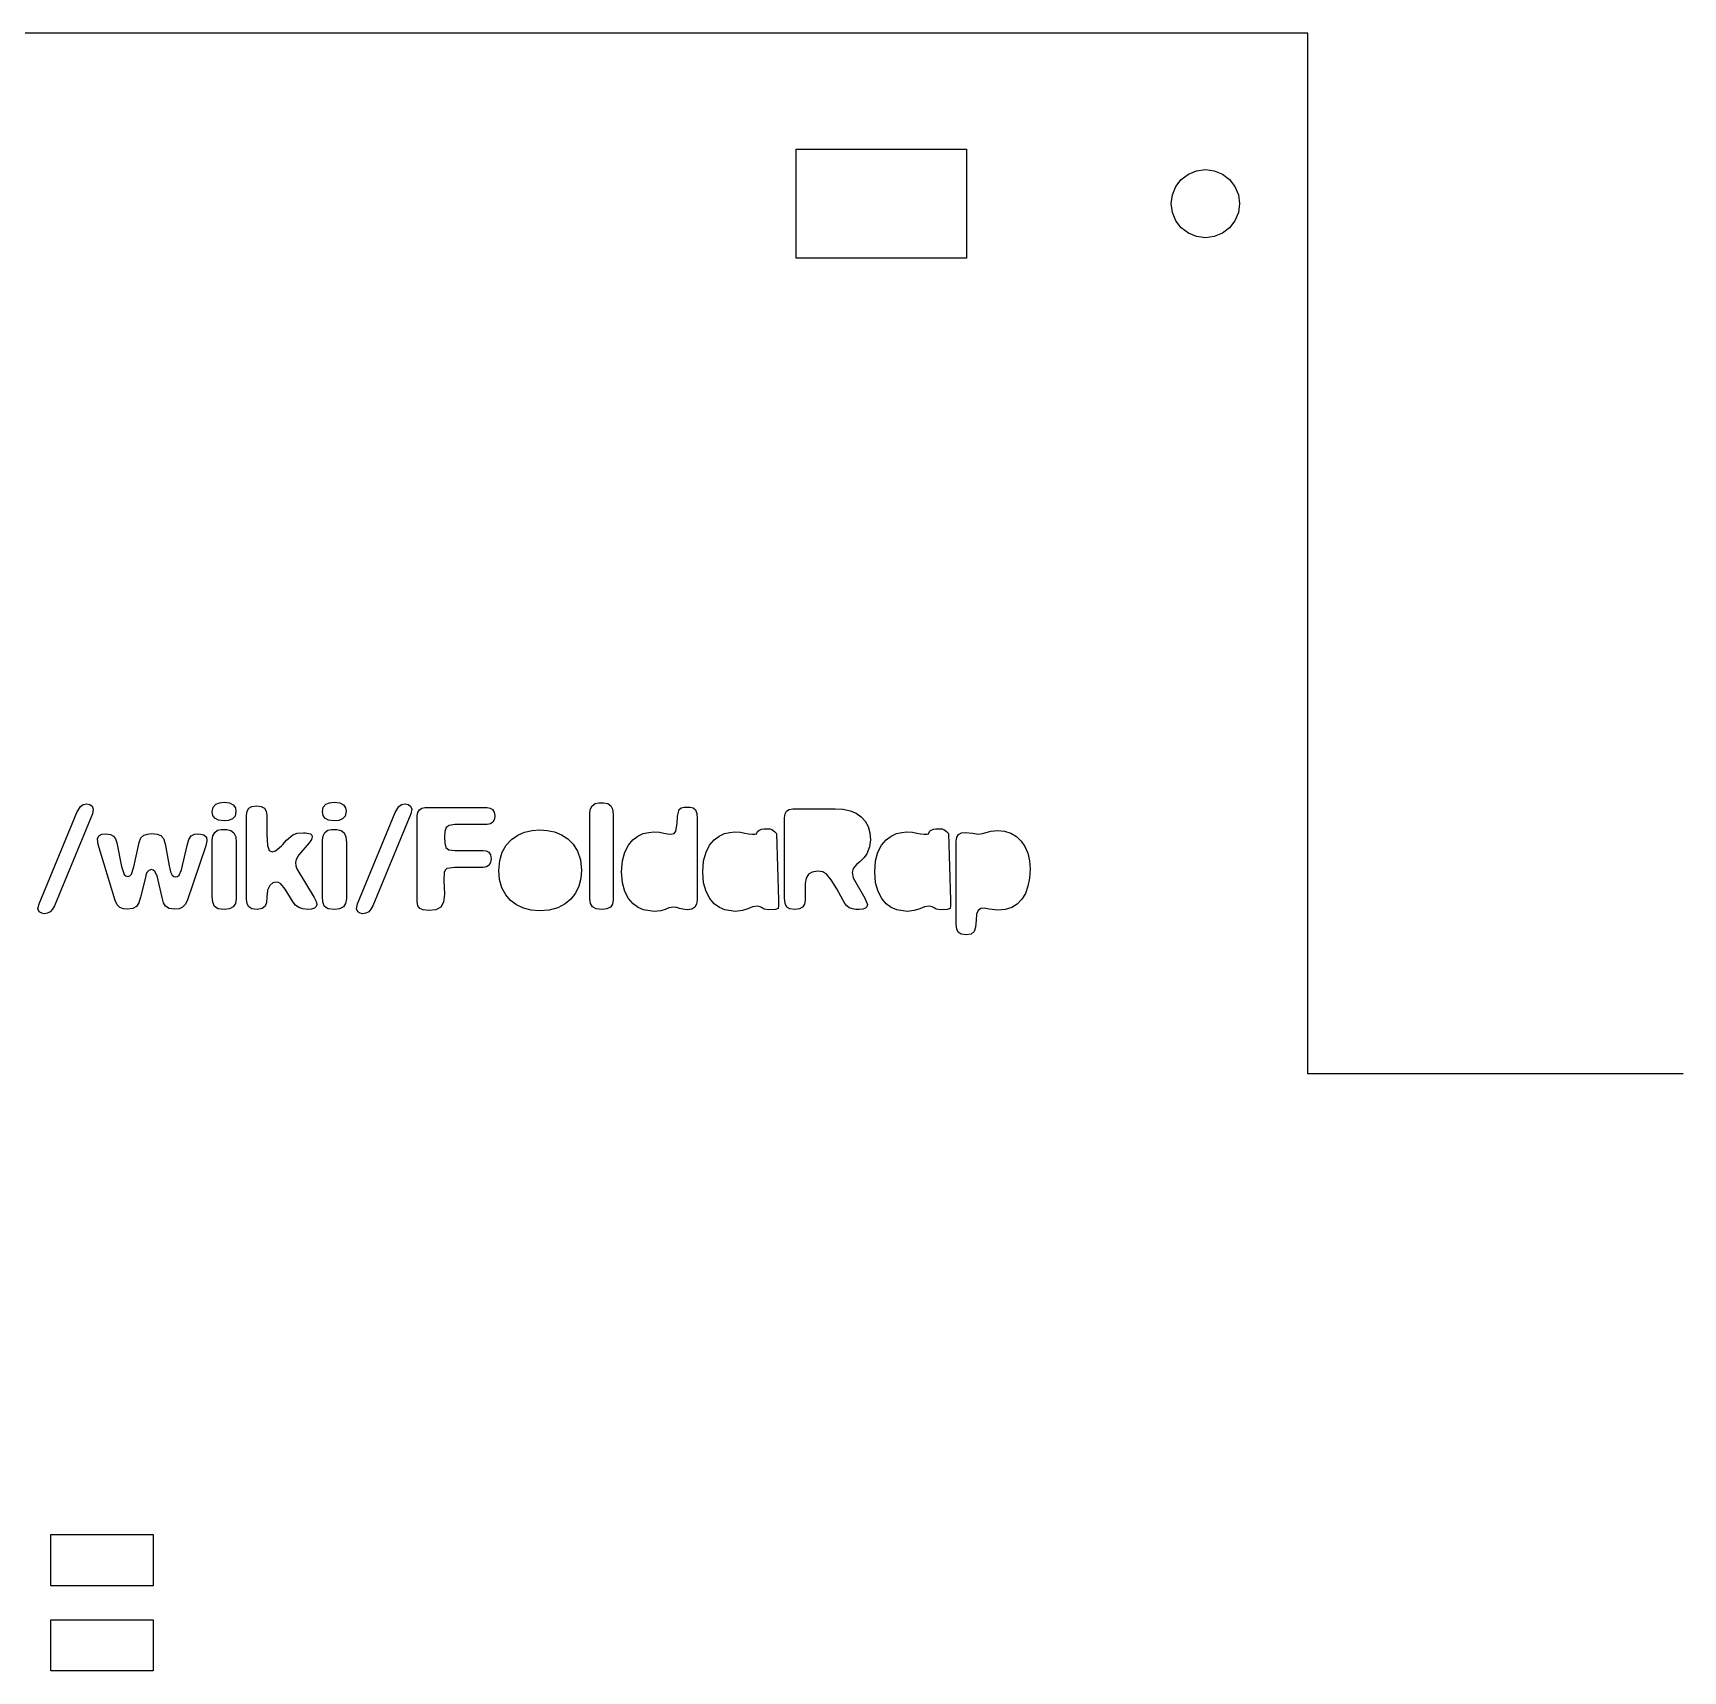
# Model space of a CAD drawing. Header units: metres. Extents: x 641 to 1235, y -1361 to -1021.
# Drawn here: x 742.1 to 838.9, y -1117 to -1021 of the extents above; entities that cross this region are included whole.
import ezdxf

# ---------------------------------------------------------------- set-up
doc = ezdxf.new("R2010")
doc.units = ezdxf.units.M

msp = doc.modelspace()

# ---------------------------------------------------------------- linework, layer by layer
at = {"layer": 'GROUP0'}
for p, q in [((816.859, -1021.04, 0), (662.859, -1021.04, 0)), ((816.859, -1082.04, 0), (816.859, -1021.04, 0)), ((786.859, -1027.84, 0), (796.859, -1027.84, 0)), ((786.859, -1034.24, 0), (786.859, -1027.84, 0)), ((796.859, -1027.84, 0), (796.859, -1034.24, 0)), ((809.859, -1029.308, 0), (810.341, -1029.108, 0)), ((810.341, -1029.108, 0), (810.859, -1029.04, 0)), ((810.859, -1029.04, 0), (811.376, -1029.108, 0)), ((811.376, -1029.108, 0), (811.859, -1029.308, 0)), ((808.927, -1030.522, 0), (809.127, -1030.04, 0)), ((809.127, -1030.04, 0), (809.444, -1029.626, 0)), ((809.444, -1029.626, 0), (809.859, -1029.308, 0)), ((811.859, -1029.308, 0), (812.273, -1029.626, 0)), ((812.273, -1029.626, 0), (812.591, -1030.04, 0)), ((812.591, -1030.04, 0), (812.79, -1030.522, 0)), ((808.859, -1031.04, 0), (808.927, -1030.522, 0)), ((808.927, -1031.557, 0), (808.859, -1031.04, 0)), ((812.79, -1030.522, 0), (812.859, -1031.04, 0)), ((812.859, -1031.04, 0), (812.79, -1031.557, 0)), ((809.127, -1032.04, 0), (808.927, -1031.557, 0)), ((809.444, -1032.454, 0), (809.127, -1032.04, 0)), ((812.591, -1032.04, 0), (812.273, -1032.454, 0)), ((812.79, -1031.557, 0), (812.591, -1032.04, 0)), ((809.859, -1032.772, 0), (809.444, -1032.454, 0)), ((810.341, -1032.972, 0), (809.859, -1032.772, 0)), ((810.859, -1033.04, 0), (810.341, -1032.972, 0)), ((811.376, -1032.972, 0), (810.859, -1033.04, 0)), ((811.859, -1032.772, 0), (811.376, -1032.972, 0)), ((812.273, -1032.454, 0), (811.859, -1032.772, 0)), ((796.859, -1034.24, 0), (786.859, -1034.24, 0)), ((838.859, -1082.04, 0), (816.859, -1082.04, 0)), ((743.167, -1112.04, 0), (743.167, -1109.04, 0)), ((743.167, -1109.04, 0), (749.167, -1109.04, 0)), ((749.167, -1109.04, 0), (749.167, -1112.04, 0)), ((749.167, -1112.04, 0), (743.167, -1112.04, 0)), ((743.167, -1114.04, 0), (749.167, -1114.04, 0)), ((743.167, -1117.04, 0), (743.167, -1114.04, 0)), ((749.167, -1114.04, 0), (749.167, -1117.04, 0)), ((749.167, -1117.04, 0), (743.167, -1117.04, 0))]:
    msp.add_line(p, q, dxfattribs=at)
at = {"layer": 'GROUP2'}
for p, q in [((742.48, -1072.076, 0), (744.697, -1066.728, 0)), ((745.611, -1066.798, 0), (743.377, -1072.199, 0)), ((744.697, -1066.728, 0), (744.908, -1066.371, 0)), ((744.908, -1066.371, 0), (745.066, -1066.256, 0)), ((745.066, -1066.256, 0), (745.277, -1066.217, 0)), ((745.277, -1066.217, 0), (745.449, -1066.248, 0)), ((745.449, -1066.248, 0), (745.589, -1066.349, 0)), ((745.589, -1066.349, 0), (745.66, -1066.53, 0)), ((745.66, -1066.53, 0), (745.611, -1066.798, 0)), ((752.637, -1066.686, 0), (752.687, -1066.412, 0)), ((752.674, -1066.895, 0), (752.637, -1066.686, 0)), ((752.786, -1067.064, 0), (752.674, -1066.895, 0)), ((752.687, -1066.412, 0), (752.839, -1066.242, 0)), ((752.839, -1066.242, 0), (753.061, -1066.153, 0)), ((753.061, -1066.153, 0), (753.323, -1066.123, 0)), ((753.323, -1066.123, 0), (753.653, -1066.16, 0)), ((753.653, -1066.16, 0), (753.868, -1066.272, 0)), ((753.975, -1066.93, 0), (753.82, -1067.099, 0)), ((753.868, -1066.272, 0), (753.987, -1066.442, 0)), ((754.026, -1066.651, 0), (753.975, -1066.93, 0)), ((753.987, -1066.442, 0), (754.026, -1066.651, 0)), ((754.642, -1066.893, 0), (754.675, -1066.647, 0)), ((754.642, -1071.803, 0), (754.642, -1066.893, 0)), ((754.675, -1066.647, 0), (754.774, -1066.471, 0)), ((754.774, -1066.471, 0), (754.956, -1066.366, 0)), ((754.956, -1066.366, 0), (755.24, -1066.33, 0)), ((755.24, -1066.33, 0), (755.502, -1066.366, 0)), ((755.502, -1066.366, 0), (755.689, -1066.471, 0)), ((755.689, -1066.471, 0), (755.801, -1066.647, 0)), ((755.801, -1066.647, 0), (755.838, -1066.893, 0)), ((755.838, -1066.893, 0), (755.843, -1068.019, 0)), ((759.092, -1066.686, 0), (759.142, -1066.412, 0)), ((759.129, -1066.895, 0), (759.092, -1066.686, 0)), ((759.241, -1067.064, 0), (759.129, -1066.895, 0)), ((759.142, -1066.412, 0), (759.294, -1066.242, 0)), ((759.294, -1066.242, 0), (759.516, -1066.153, 0)), ((759.516, -1066.153, 0), (759.778, -1066.123, 0)), ((759.778, -1066.123, 0), (760.108, -1066.16, 0)), ((760.108, -1066.16, 0), (760.323, -1066.272, 0)), ((760.43, -1066.93, 0), (760.275, -1067.099, 0)), ((760.323, -1066.272, 0), (760.442, -1066.442, 0)), ((760.482, -1066.651, 0), (760.43, -1066.93, 0)), ((760.442, -1066.442, 0), (760.482, -1066.651, 0)), ((761.15, -1072.076, 0), (763.367, -1066.728, 0)), ((764.281, -1066.798, 0), (762.047, -1072.199, 0)), ((763.367, -1066.728, 0), (763.578, -1066.371, 0)), ((763.578, -1066.371, 0), (763.736, -1066.256, 0)), ((763.736, -1066.256, 0), (763.947, -1066.217, 0)), ((763.947, -1066.217, 0), (764.119, -1066.248, 0)), ((764.119, -1066.248, 0), (764.259, -1066.349, 0)), ((764.259, -1066.349, 0), (764.33, -1066.53, 0)), ((764.33, -1066.53, 0), (764.281, -1066.798, 0)), ((764.649, -1066.907, 0), (764.681, -1066.732, 0)), ((764.649, -1071.935, 0), (764.649, -1066.907, 0)), ((764.681, -1066.732, 0), (764.776, -1066.577, 0)), ((764.776, -1066.577, 0), (764.918, -1066.468, 0)), ((764.918, -1066.468, 0), (765.089, -1066.432, 0)), ((765.089, -1066.432, 0), (768.748, -1066.432, 0)), ((768.748, -1066.432, 0), (768.92, -1066.462, 0)), ((768.92, -1066.462, 0), (769.069, -1066.551, 0)), ((769.069, -1066.551, 0), (769.171, -1066.699, 0)), ((769.171, -1066.699, 0), (769.205, -1066.906, 0)), ((769.205, -1066.906, 0), (769.177, -1067.12, 0)), ((774.765, -1066.729, 0), (774.802, -1066.51, 0)), ((774.765, -1071.76, 0), (774.765, -1066.729, 0)), ((774.802, -1066.51, 0), (774.911, -1066.329, 0)), ((774.911, -1066.329, 0), (775.079, -1066.207, 0)), ((775.079, -1066.207, 0), (775.294, -1066.166, 0)), ((775.294, -1066.166, 0), (775.576, -1066.166, 0)), ((775.576, -1066.166, 0), (775.823, -1066.207, 0)), ((775.823, -1066.207, 0), (775.999, -1066.329, 0)), ((775.999, -1066.329, 0), (776.105, -1066.532, 0)), ((776.105, -1066.532, 0), (776.14, -1066.817, 0)), ((776.14, -1066.817, 0), (776.14, -1071.848, 0)), ((779.889, -1067.371, 0), (779.907, -1066.949, 0)), ((779.907, -1066.949, 0), (780.008, -1066.557, 0)), ((780.008, -1066.557, 0), (780.121, -1066.442, 0)), ((780.121, -1066.442, 0), (780.293, -1066.403, 0)), ((780.293, -1066.403, 0), (780.644, -1066.403, 0)), ((780.644, -1066.403, 0), (780.829, -1066.446, 0)), ((780.829, -1066.446, 0), (780.961, -1066.575, 0)), ((780.961, -1066.575, 0), (781.04, -1066.789, 0)), ((781.04, -1066.789, 0), (781.066, -1067.089, 0)), ((786.186, -1067.036, 0), (786.216, -1066.806, 0)), ((786.216, -1066.806, 0), (786.309, -1066.641, 0)), ((786.309, -1066.641, 0), (786.463, -1066.542, 0)), ((786.463, -1066.542, 0), (786.679, -1066.509, 0)), ((786.679, -1066.509, 0), (789.16, -1066.509, 0)), ((789.16, -1066.509, 0), (789.625, -1066.538, 0)), ((789.625, -1066.538, 0), (790.033, -1066.625, 0)), ((790.033, -1066.625, 0), (790.386, -1066.771, 0)), ((790.386, -1066.771, 0), (790.682, -1066.975, 0)), ((752.673, -1068.095, 0), (752.782, -1067.894, 0)), ((752.782, -1067.894, 0), (752.95, -1067.765, 0)), ((752.995, -1067.176, 0), (752.786, -1067.064, 0)), ((752.95, -1067.765, 0), (753.164, -1067.722, 0)), ((753.323, -1067.214, 0), (752.995, -1067.176, 0)), ((753.164, -1067.722, 0), (753.481, -1067.722, 0)), ((753.592, -1067.185, 0), (753.323, -1067.214, 0)), ((753.481, -1067.722, 0), (753.727, -1067.771, 0)), ((753.82, -1067.099, 0), (753.592, -1067.185, 0)), ((753.727, -1067.771, 0), (753.903, -1067.916, 0)), ((753.903, -1067.916, 0), (754.009, -1068.158, 0)), ((757.606, -1067.944, 0), (757.984, -1067.914, 0)), ((757.984, -1067.914, 0), (758.108, -1067.914, 0)), ((758.108, -1067.914, 0), (758.398, -1067.975, 0)), ((759.128, -1068.095, 0), (759.237, -1067.894, 0)), ((759.237, -1067.894, 0), (759.405, -1067.765, 0)), ((759.45, -1067.176, 0), (759.241, -1067.064, 0)), ((759.405, -1067.765, 0), (759.62, -1067.722, 0)), ((759.778, -1067.214, 0), (759.45, -1067.176, 0)), ((759.62, -1067.722, 0), (759.936, -1067.722, 0)), ((760.047, -1067.185, 0), (759.778, -1067.214, 0)), ((759.936, -1067.722, 0), (760.183, -1067.771, 0)), ((760.275, -1067.099, 0), (760.047, -1067.185, 0)), ((760.183, -1067.771, 0), (760.358, -1067.916, 0)), ((760.358, -1067.916, 0), (760.464, -1068.158, 0)), ((766.276, -1067.833, 0), (766.258, -1068.145, 0)), ((766.351, -1067.609, 0), (766.276, -1067.833, 0)), ((766.531, -1067.477, 0), (766.351, -1067.609, 0)), ((766.865, -1067.433, 0), (766.531, -1067.477, 0)), ((768.748, -1067.433, 0), (766.865, -1067.433, 0)), ((768.948, -1067.397, 0), (768.748, -1067.433, 0)), ((769.091, -1067.288, 0), (768.948, -1067.397, 0)), ((769.177, -1067.12, 0), (769.091, -1067.288, 0)), ((770.541, -1068.061, 0), (770.949, -1067.883, 0)), ((770.949, -1067.883, 0), (771.388, -1067.777, 0)), ((771.388, -1067.777, 0), (771.846, -1067.742, 0)), ((771.846, -1067.742, 0), (772.27, -1067.773, 0)), ((772.27, -1067.773, 0), (772.699, -1067.865, 0)), ((772.699, -1067.865, 0), (773.11, -1068.027, 0)), ((777.906, -1067.964, 0), (778.223, -1067.889, 0)), ((778.223, -1067.889, 0), (778.517, -1067.863, 0)), ((778.517, -1067.863, 0), (778.851, -1067.885, 0)), ((778.851, -1067.885, 0), (779.106, -1067.934, 0)), ((779.106, -1067.934, 0), (779.317, -1067.982, 0)), ((779.706, -1067.96, 0), (779.806, -1067.828, 0)), ((779.806, -1067.828, 0), (779.889, -1067.371, 0)), ((781.066, -1067.089, 0), (781.066, -1071.857, 0)), ((782.665, -1067.964, 0), (782.983, -1067.888, 0)), ((782.983, -1067.888, 0), (783.276, -1067.862, 0)), ((783.276, -1067.862, 0), (783.611, -1067.884, 0)), ((783.611, -1067.884, 0), (783.866, -1067.933, 0)), ((783.866, -1067.933, 0), (784.077, -1067.981, 0)), ((784.539, -1067.977, 0), (784.606, -1067.843, 0)), ((784.606, -1067.843, 0), (784.671, -1067.774, 0)), ((784.671, -1067.774, 0), (784.838, -1067.7, 0)), ((784.838, -1067.7, 0), (784.974, -1067.678, 0)), ((784.974, -1067.678, 0), (785.343, -1067.678, 0)), ((785.343, -1067.678, 0), (785.449, -1067.73, 0)), ((785.449, -1067.73, 0), (785.594, -1067.845, 0)), ((785.594, -1067.845, 0), (785.722, -1067.946, 0)), ((786.186, -1071.734, 0), (786.186, -1067.036, 0)), ((790.682, -1066.975, 0), (790.917, -1067.234, 0)), ((790.917, -1067.234, 0), (791.084, -1067.544, 0)), ((791.084, -1067.544, 0), (791.185, -1067.907, 0)), ((791.185, -1067.907, 0), (791.219, -1068.321, 0)), ((792.745, -1067.964, 0), (793.063, -1067.888, 0)), ((793.063, -1067.888, 0), (793.357, -1067.862, 0)), ((793.357, -1067.862, 0), (793.691, -1067.884, 0)), ((793.691, -1067.884, 0), (793.946, -1067.933, 0)), ((793.946, -1067.933, 0), (794.157, -1067.981, 0)), ((794.619, -1067.977, 0), (794.686, -1067.843, 0)), ((794.686, -1067.843, 0), (794.751, -1067.774, 0)), ((794.751, -1067.774, 0), (794.918, -1067.7, 0)), ((794.918, -1067.7, 0), (795.054, -1067.678, 0)), ((795.054, -1067.678, 0), (795.424, -1067.678, 0)), ((795.424, -1067.678, 0), (795.529, -1067.73, 0)), ((795.529, -1067.73, 0), (795.674, -1067.845, 0)), ((795.674, -1067.845, 0), (795.802, -1067.946, 0)), ((796.389, -1068.018, 0), (796.559, -1067.922, 0)), ((796.559, -1067.922, 0), (796.797, -1067.891, 0)), ((796.797, -1067.891, 0), (797.202, -1067.943, 0)), ((797.786, -1067.965, 0), (798.002, -1067.895, 0)), ((798.002, -1067.895, 0), (798.27, -1067.82, 0)), ((798.27, -1067.82, 0), (798.661, -1067.785, 0)), ((798.661, -1067.785, 0), (799.074, -1067.825, 0)), ((799.074, -1067.825, 0), (799.449, -1067.943, 0)), ((745.913, -1068.277, 0), (745.992, -1068.088, 0)), ((745.952, -1068.594, 0), (745.913, -1068.277, 0)), ((746.938, -1071.883, 0), (745.952, -1068.594, 0)), ((745.992, -1068.088, 0), (746.164, -1068, 0)), ((746.164, -1068, 0), (746.392, -1067.978, 0)), ((746.392, -1067.978, 0), (746.659, -1068.011, 0)), ((746.659, -1068.011, 0), (746.845, -1068.11, 0)), ((746.845, -1068.11, 0), (746.967, -1068.275, 0)), ((746.967, -1068.275, 0), (747.043, -1068.505, 0)), ((747.043, -1068.505, 0), (747.307, -1069.894, 0)), ((748.046, -1069.911, 0), (748.345, -1068.488, 0)), ((748.345, -1068.488, 0), (748.447, -1068.214, 0)), ((748.447, -1068.214, 0), (748.613, -1068.058, 0)), ((748.613, -1068.058, 0), (748.834, -1067.985, 0)), ((748.834, -1067.985, 0), (749.101, -1067.961, 0)), ((749.101, -1067.961, 0), (749.398, -1067.99, 0)), ((749.398, -1067.99, 0), (749.62, -1068.075, 0)), ((749.62, -1068.075, 0), (749.777, -1068.253, 0)), ((749.777, -1068.253, 0), (749.875, -1068.558, 0)), ((749.875, -1068.558, 0), (750.104, -1069.858, 0)), ((750.825, -1070.087, 0), (751.16, -1068.664, 0)), ((751.16, -1068.664, 0), (751.27, -1068.308, 0)), ((752.25, -1068.682, 0), (751.16, -1071.901, 0)), ((751.27, -1068.308, 0), (751.406, -1068.097, 0)), ((751.406, -1068.097, 0), (751.591, -1068, 0)), ((751.591, -1068, 0), (751.846, -1067.978, 0)), ((751.846, -1067.978, 0), (752.149, -1068.027, 0)), ((752.149, -1068.027, 0), (752.299, -1068.167, 0)), ((752.325, -1068.387, 0), (752.25, -1068.682, 0)), ((752.299, -1068.167, 0), (752.325, -1068.387, 0)), ((752.637, -1068.355, 0), (752.673, -1068.095, 0)), ((752.637, -1071.645, 0), (752.637, -1068.355, 0)), ((754.009, -1068.158, 0), (754.044, -1068.496, 0)), ((754.044, -1068.496, 0), (754.044, -1071.786, 0)), ((755.843, -1068.019, 0), (755.873, -1068.666, 0)), ((755.873, -1068.666, 0), (755.966, -1068.956, 0)), ((756.348, -1068.965, 0), (756.7, -1068.67, 0)), ((756.7, -1068.67, 0), (756.771, -1068.591, 0)), ((756.771, -1068.591, 0), (756.982, -1068.353, 0)), ((756.982, -1068.353, 0), (757.351, -1068.037, 0)), ((757.351, -1068.037, 0), (757.606, -1067.944, 0)), ((758.319, -1068.494, 0), (757.703, -1069.198, 0)), ((758.451, -1068.309, 0), (758.319, -1068.494, 0)), ((758.398, -1067.975, 0), (758.47, -1068.052, 0)), ((758.495, -1068.16, 0), (758.451, -1068.309, 0)), ((758.47, -1068.052, 0), (758.495, -1068.16, 0)), ((759.092, -1068.355, 0), (759.128, -1068.095, 0)), ((759.092, -1071.645, 0), (759.092, -1068.355, 0)), ((760.464, -1068.158, 0), (760.499, -1068.496, 0)), ((760.499, -1068.496, 0), (760.499, -1071.786, 0)), ((766.258, -1068.145, 0), (766.263, -1068.523, 0)), ((766.263, -1068.523, 0), (766.324, -1068.769, 0)), ((766.324, -1068.769, 0), (766.505, -1068.905, 0)), ((766.505, -1068.905, 0), (766.865, -1068.945, 0)), ((769.638, -1069.052, 0), (769.874, -1068.643, 0)), ((769.874, -1068.643, 0), (770.179, -1068.313, 0)), ((770.179, -1068.313, 0), (770.541, -1068.061, 0)), ((773.11, -1068.027, 0), (773.482, -1068.265, 0)), ((773.482, -1068.265, 0), (773.801, -1068.586, 0)), ((773.801, -1068.586, 0), (774.054, -1068.994, 0)), ((776.824, -1069.046, 0), (777.036, -1068.641, 0)), ((777.036, -1068.641, 0), (777.294, -1068.33, 0)), ((777.294, -1068.33, 0), (777.588, -1068.106, 0)), ((777.588, -1068.106, 0), (777.906, -1067.964, 0)), ((779.317, -1067.982, 0), (779.537, -1068.004, 0)), ((779.537, -1068.004, 0), (779.706, -1067.96, 0)), ((781.583, -1069.046, 0), (781.795, -1068.64, 0)), ((781.795, -1068.64, 0), (782.054, -1068.329, 0)), ((782.054, -1068.329, 0), (782.347, -1068.106, 0)), ((782.347, -1068.106, 0), (782.665, -1067.964, 0)), ((784.077, -1067.981, 0), (784.297, -1068.003, 0)), ((784.297, -1068.003, 0), (784.451, -1067.994, 0)), ((784.451, -1067.994, 0), (784.539, -1067.977, 0)), ((785.722, -1067.946, 0), (785.827, -1071.858, 0)), ((791.166, -1068.743, 0), (791.007, -1069.148, 0)), ((791.219, -1068.321, 0), (791.166, -1068.743, 0)), ((791.663, -1069.046, 0), (791.876, -1068.64, 0)), ((791.876, -1068.64, 0), (792.134, -1068.329, 0)), ((792.134, -1068.329, 0), (792.428, -1068.106, 0)), ((792.428, -1068.106, 0), (792.745, -1067.964, 0)), ((794.157, -1067.981, 0), (794.377, -1068.003, 0)), ((794.377, -1068.003, 0), (794.531, -1067.994, 0)), ((794.531, -1067.994, 0), (794.619, -1067.977, 0)), ((795.802, -1067.946, 0), (795.907, -1071.858, 0)), ((796.253, -1068.401, 0), (796.287, -1068.177, 0)), ((796.253, -1073.29, 0), (796.253, -1068.401, 0)), ((796.287, -1068.177, 0), (796.389, -1068.018, 0)), ((797.202, -1067.943, 0), (797.553, -1067.996, 0)), ((797.553, -1067.996, 0), (797.786, -1067.965, 0)), ((799.449, -1067.943, 0), (799.779, -1068.136, 0)), ((799.779, -1068.136, 0), (800.056, -1068.396, 0)), ((800.056, -1068.396, 0), (800.278, -1068.722, 0)), ((800.278, -1068.722, 0), (800.443, -1069.109, 0)), ((750.104, -1069.858, 0), (750.188, -1070.201, 0)), ((755.966, -1068.956, 0), (756.155, -1069.022, 0)), ((756.155, -1069.022, 0), (756.348, -1068.965, 0)), ((757.545, -1069.475, 0), (757.509, -1069.656, 0)), ((757.509, -1069.656, 0), (757.531, -1069.858, 0)), ((757.531, -1069.858, 0), (757.597, -1070.025, 0)), ((757.703, -1069.198, 0), (757.545, -1069.475, 0)), ((766.865, -1068.945, 0), (768.519, -1068.945, 0)), ((768.519, -1068.945, 0), (768.692, -1068.973, 0)), ((768.692, -1068.973, 0), (768.84, -1069.059, 0)), ((768.862, -1069.805, 0), (768.719, -1069.91, 0)), ((768.84, -1069.059, 0), (768.942, -1069.21, 0)), ((768.948, -1069.642, 0), (768.862, -1069.805, 0)), ((768.942, -1069.21, 0), (768.976, -1069.436, 0)), ((768.976, -1069.436, 0), (768.948, -1069.642, 0)), ((769.436, -1070.115, 0), (769.486, -1069.542, 0)), ((769.486, -1069.542, 0), (769.638, -1069.052, 0)), ((774.054, -1068.994, 0), (774.218, -1069.497, 0)), ((774.218, -1069.497, 0), (774.273, -1070.097, 0)), ((776.635, -1070.203, 0), (776.682, -1069.562, 0)), ((776.682, -1069.562, 0), (776.824, -1069.046, 0)), ((781.394, -1070.203, 0), (781.441, -1069.562, 0)), ((781.441, -1069.562, 0), (781.583, -1069.046, 0)), ((790.427, -1069.746, 0), (790.216, -1070.01, 0)), ((790.594, -1069.618, 0), (790.427, -1069.746, 0)), ((790.744, -1069.482, 0), (790.594, -1069.618, 0)), ((790.862, -1069.354, 0), (790.744, -1069.482, 0)), ((791.007, -1069.148, 0), (790.862, -1069.354, 0)), ((791.474, -1070.203, 0), (791.522, -1069.562, 0)), ((791.522, -1069.562, 0), (791.663, -1069.046, 0)), ((800.443, -1069.109, 0), (800.545, -1069.549, 0)), ((800.545, -1069.549, 0), (800.579, -1070.036, 0)), ((747.307, -1069.894, 0), (747.465, -1070.355, 0)), ((747.465, -1070.355, 0), (747.562, -1070.444, 0)), ((747.562, -1070.444, 0), (747.676, -1070.474, 0)), ((747.676, -1070.474, 0), (747.798, -1070.438, 0)), ((747.798, -1070.438, 0), (747.901, -1070.333, 0)), ((747.901, -1070.333, 0), (748.046, -1069.911, 0)), ((748.714, -1070.531, 0), (748.433, -1071.691, 0)), ((748.745, -1070.399, 0), (748.714, -1070.531, 0)), ((748.807, -1070.25, 0), (748.745, -1070.399, 0)), ((748.908, -1070.127, 0), (748.807, -1070.25, 0)), ((749.066, -1070.074, 0), (748.908, -1070.127, 0)), ((749.168, -1070.101, 0), (749.066, -1070.074, 0)), ((749.264, -1070.183, 0), (749.168, -1070.101, 0)), ((749.4, -1070.439, 0), (749.264, -1070.183, 0)), ((749.7, -1071.707, 0), (749.4, -1070.439, 0)), ((750.188, -1070.201, 0), (750.284, -1070.39, 0)), ((750.284, -1070.39, 0), (750.386, -1070.473, 0)), ((750.386, -1070.473, 0), (750.491, -1070.491, 0)), ((750.491, -1070.491, 0), (750.598, -1070.466, 0)), ((750.598, -1070.466, 0), (750.689, -1070.39, 0)), ((750.689, -1070.39, 0), (750.825, -1070.087, 0)), ((756.384, -1070.8, 0), (756.189, -1070.85, 0)), ((756.515, -1070.826, 0), (756.384, -1070.8, 0)), ((756.647, -1070.906, 0), (756.515, -1070.826, 0)), ((757.597, -1070.025, 0), (758.6, -1071.715, 0)), ((766.223, -1070.236, 0), (766.215, -1070.711, 0)), ((766.215, -1070.711, 0), (766.241, -1071.503, 0)), ((766.284, -1070.095, 0), (766.223, -1070.236, 0)), ((766.395, -1070.007, 0), (766.284, -1070.095, 0)), ((766.865, -1069.945, 0), (766.395, -1070.007, 0)), ((768.519, -1069.945, 0), (766.865, -1069.945, 0)), ((768.719, -1069.91, 0), (768.519, -1069.945, 0)), ((769.482, -1070.661, 0), (769.436, -1070.115, 0)), ((769.62, -1071.139, 0), (769.482, -1070.661, 0)), ((774.235, -1070.588, 0), (774.119, -1071.042, 0)), ((774.273, -1070.097, 0), (774.235, -1070.588, 0)), ((776.683, -1070.844, 0), (776.635, -1070.203, 0)), ((781.442, -1070.845, 0), (781.394, -1070.203, 0)), ((787.446, -1070.574, 0), (787.401, -1070.889, 0)), ((787.581, -1070.348, 0), (787.446, -1070.574, 0)), ((787.807, -1070.213, 0), (787.581, -1070.348, 0)), ((788.122, -1070.168, 0), (787.807, -1070.213, 0)), ((788.421, -1070.207, 0), (788.122, -1070.168, 0)), ((788.672, -1070.357, 0), (788.421, -1070.207, 0)), ((788.927, -1070.674, 0), (788.672, -1070.357, 0)), ((789.248, -1071.206, 0), (788.927, -1070.674, 0)), ((790.216, -1070.01, 0), (790.145, -1070.238, 0)), ((790.145, -1070.238, 0), (790.216, -1070.555, 0)), ((790.216, -1070.555, 0), (790.884, -1071.751, 0)), ((791.523, -1070.845, 0), (791.474, -1070.203, 0)), ((800.549, -1070.576, 0), (800.458, -1071.052, 0)), ((800.579, -1070.036, 0), (800.549, -1070.576, 0)), ((748.433, -1071.691, 0), (748.332, -1072.024, 0)), ((749.779, -1072.011, 0), (749.7, -1071.707, 0)), ((752.669, -1071.984, 0), (752.637, -1071.645, 0)), ((754.044, -1071.786, 0), (754, -1072.063, 0)), ((754.674, -1072.07, 0), (754.642, -1071.803, 0)), ((755.838, -1071.68, 0), (755.812, -1071.995, 0)), ((755.881, -1071.267, 0), (755.838, -1071.68, 0)), ((756.01, -1070.998, 0), (755.881, -1071.267, 0)), ((756.189, -1070.85, 0), (756.01, -1070.998, 0)), ((756.911, -1071.222, 0), (756.647, -1070.906, 0)), ((757.369, -1071.979, 0), (756.911, -1071.222, 0)), ((758.6, -1071.715, 0), (758.719, -1071.948, 0)), ((759.124, -1071.984, 0), (759.092, -1071.645, 0)), ((760.499, -1071.786, 0), (760.455, -1072.063, 0)), ((766.241, -1071.503, 0), (766.188, -1071.987, 0)), ((769.838, -1071.546, 0), (769.62, -1071.139, 0)), ((770.122, -1071.882, 0), (769.838, -1071.546, 0)), ((773.662, -1071.798, 0), (773.318, -1072.085, 0)), ((773.928, -1071.449, 0), (773.662, -1071.798, 0)), ((774.119, -1071.042, 0), (773.928, -1071.449, 0)), ((774.806, -1072.056, 0), (774.765, -1071.76, 0)), ((776.828, -1071.36, 0), (776.683, -1070.844, 0)), ((777.045, -1071.764, 0), (776.828, -1071.36, 0)), ((777.308, -1072.072, 0), (777.045, -1071.764, 0)), ((781.588, -1071.361, 0), (781.442, -1070.845, 0)), ((781.804, -1071.765, 0), (781.588, -1071.361, 0)), ((782.067, -1072.073, 0), (781.804, -1071.765, 0)), ((786.217, -1072.065, 0), (786.186, -1071.734, 0)), ((787.401, -1070.889, 0), (787.401, -1071.874, 0)), ((789.723, -1072.05, 0), (789.248, -1071.206, 0)), ((790.884, -1071.751, 0), (791.043, -1072.121, 0)), ((791.668, -1071.361, 0), (791.523, -1070.845, 0)), ((791.884, -1071.765, 0), (791.668, -1071.361, 0)), ((792.147, -1072.073, 0), (791.884, -1071.765, 0)), ((800.307, -1071.464, 0), (800.095, -1071.813, 0)), ((800.458, -1071.052, 0), (800.307, -1071.464, 0)), ((742.414, -1072.361, 0), (742.48, -1072.076, 0)), ((742.489, -1072.537, 0), (742.414, -1072.361, 0)), ((742.634, -1072.63, 0), (742.489, -1072.537, 0)), ((742.779, -1072.656, 0), (742.634, -1072.63, 0)), ((742.971, -1072.627, 0), (742.779, -1072.656, 0)), ((743.135, -1072.542, 0), (742.971, -1072.627, 0)), ((743.27, -1072.399, 0), (743.135, -1072.542, 0)), ((743.377, -1072.199, 0), (743.27, -1072.399, 0)), ((747.057, -1072.129, 0), (746.938, -1071.883, 0)), ((747.223, -1072.284, 0), (747.057, -1072.129, 0)), ((747.436, -1072.366, 0), (747.223, -1072.284, 0)), ((747.694, -1072.393, 0), (747.436, -1072.366, 0)), ((747.984, -1072.358, 0), (747.694, -1072.393, 0)), ((748.191, -1072.24, 0), (747.984, -1072.358, 0)), ((748.332, -1072.024, 0), (748.191, -1072.24, 0)), ((749.902, -1072.222, 0), (749.779, -1072.011, 0)), ((750.1, -1072.349, 0), (749.902, -1072.222, 0)), ((750.421, -1072.393, 0), (750.1, -1072.349, 0)), ((750.685, -1072.363, 0), (750.421, -1072.393, 0)), ((750.896, -1072.27, 0), (750.685, -1072.363, 0)), ((751.054, -1072.116, 0), (750.896, -1072.27, 0)), ((751.16, -1071.901, 0), (751.054, -1072.116, 0)), ((752.764, -1072.226, 0), (752.669, -1071.984, 0)), ((752.972, -1072.371, 0), (752.764, -1072.226, 0)), ((753.34, -1072.419, 0), (752.972, -1072.371, 0)), ((753.648, -1072.38, 0), (753.34, -1072.419, 0)), ((753.868, -1072.261, 0), (753.648, -1072.38, 0)), ((754, -1072.063, 0), (753.868, -1072.261, 0)), ((754.769, -1072.256, 0), (754.674, -1072.07, 0)), ((754.955, -1072.365, 0), (754.769, -1072.256, 0)), ((755.258, -1072.401, 0), (754.955, -1072.365, 0)), ((755.561, -1072.356, 0), (755.258, -1072.401, 0)), ((755.733, -1072.221, 0), (755.561, -1072.356, 0)), ((755.812, -1071.995, 0), (755.733, -1072.221, 0)), ((757.522, -1072.163, 0), (757.369, -1071.979, 0)), ((757.716, -1072.295, 0), (757.522, -1072.163, 0)), ((757.953, -1072.375, 0), (757.716, -1072.295, 0)), ((758.231, -1072.401, 0), (757.953, -1072.375, 0)), ((758.462, -1072.383, 0), (758.231, -1072.401, 0)), ((758.626, -1072.331, 0), (758.462, -1072.383, 0)), ((758.725, -1072.243, 0), (758.626, -1072.331, 0)), ((758.719, -1071.948, 0), (758.758, -1072.119, 0)), ((758.758, -1072.119, 0), (758.725, -1072.243, 0)), ((759.219, -1072.226, 0), (759.124, -1071.984, 0)), ((759.427, -1072.371, 0), (759.219, -1072.226, 0)), ((759.796, -1072.419, 0), (759.427, -1072.371, 0)), ((760.103, -1072.38, 0), (759.796, -1072.419, 0)), ((760.323, -1072.261, 0), (760.103, -1072.38, 0)), ((760.455, -1072.063, 0), (760.323, -1072.261, 0)), ((761.084, -1072.361, 0), (761.15, -1072.076, 0)), ((761.159, -1072.537, 0), (761.084, -1072.361, 0)), ((761.304, -1072.63, 0), (761.159, -1072.537, 0)), ((761.449, -1072.656, 0), (761.304, -1072.63, 0)), ((761.641, -1072.627, 0), (761.449, -1072.656, 0)), ((761.805, -1072.542, 0), (761.641, -1072.627, 0)), ((761.94, -1072.399, 0), (761.805, -1072.542, 0)), ((762.047, -1072.199, 0), (761.94, -1072.399, 0)), ((764.686, -1072.198, 0), (764.649, -1071.935, 0)), ((764.798, -1072.357, 0), (764.686, -1072.198, 0)), ((765.007, -1072.436, 0), (764.798, -1072.357, 0)), ((765.335, -1072.462, 0), (765.007, -1072.436, 0)), ((765.744, -1072.423, 0), (765.335, -1072.462, 0)), ((766.025, -1072.277, 0), (765.744, -1072.423, 0)), ((766.188, -1071.987, 0), (766.025, -1072.277, 0)), ((770.468, -1072.144, 0), (770.122, -1071.882, 0)), ((770.874, -1072.334, 0), (770.468, -1072.144, 0)), ((771.326, -1072.449, 0), (770.874, -1072.334, 0)), ((771.811, -1072.488, 0), (771.326, -1072.449, 0)), ((772.389, -1072.442, 0), (771.811, -1072.488, 0)), ((772.892, -1072.303, 0), (772.389, -1072.442, 0)), ((773.318, -1072.085, 0), (772.892, -1072.303, 0)), ((774.928, -1072.257, 0), (774.806, -1072.056, 0)), ((775.15, -1072.372, 0), (774.928, -1072.257, 0)), ((775.488, -1072.411, 0), (775.15, -1072.372, 0)), ((775.773, -1072.375, 0), (775.488, -1072.411, 0)), ((775.977, -1072.27, 0), (775.773, -1072.375, 0)), ((776.099, -1072.094, 0), (775.977, -1072.27, 0)), ((776.14, -1071.848, 0), (776.099, -1072.094, 0)), ((777.604, -1072.291, 0), (777.308, -1072.072, 0)), ((777.923, -1072.428, 0), (777.604, -1072.291, 0)), ((778.535, -1072.525, 0), (777.923, -1072.428, 0)), ((778.926, -1072.486, 0), (778.535, -1072.525, 0)), ((779.186, -1072.402, 0), (778.926, -1072.486, 0)), ((779.405, -1072.318, 0), (779.186, -1072.402, 0)), ((779.678, -1072.279, 0), (779.405, -1072.318, 0)), ((779.863, -1072.301, 0), (779.678, -1072.279, 0)), ((780.025, -1072.349, 0), (779.863, -1072.301, 0)), ((780.214, -1072.398, 0), (780.025, -1072.349, 0)), ((780.486, -1072.42, 0), (780.214, -1072.398, 0)), ((780.751, -1072.384, 0), (780.486, -1072.42, 0)), ((780.93, -1072.279, 0), (780.751, -1072.384, 0)), ((781.032, -1072.103, 0), (780.93, -1072.279, 0)), ((781.066, -1071.857, 0), (781.032, -1072.103, 0)), ((782.364, -1072.292, 0), (782.067, -1072.073, 0)), ((782.683, -1072.43, 0), (782.364, -1072.292, 0)), ((783.294, -1072.527, 0), (782.683, -1072.43, 0)), ((783.712, -1072.478, 0), (783.294, -1072.527, 0)), ((784.028, -1072.368, 0), (783.712, -1072.478, 0)), ((784.306, -1072.258, 0), (784.028, -1072.368, 0)), ((784.605, -1072.21, 0), (784.306, -1072.258, 0)), ((784.763, -1072.245, 0), (784.605, -1072.21, 0)), ((784.868, -1072.32, 0), (784.763, -1072.245, 0)), ((785, -1072.39, 0), (784.868, -1072.32, 0)), ((785.247, -1072.421, 0), (785, -1072.39, 0)), ((785.647, -1072.417, 0), (785.247, -1072.421, 0)), ((785.814, -1072.359, 0), (785.647, -1072.417, 0)), ((785.84, -1072.192, 0), (785.814, -1072.359, 0)), ((785.827, -1071.858, 0), (785.84, -1072.192, 0)), ((786.313, -1072.266, 0), (786.217, -1072.065, 0)), ((786.495, -1072.368, 0), (786.313, -1072.266, 0)), ((786.784, -1072.402, 0), (786.495, -1072.368, 0)), ((787.054, -1072.369, 0), (786.784, -1072.402, 0)), ((787.247, -1072.27, 0), (787.054, -1072.369, 0)), ((787.362, -1072.105, 0), (787.247, -1072.27, 0)), ((787.401, -1071.874, 0), (787.362, -1072.105, 0)), ((789.836, -1072.204, 0), (789.723, -1072.05, 0)), ((789.983, -1072.314, 0), (789.836, -1072.204, 0)), ((790.162, -1072.38, 0), (789.983, -1072.314, 0)), ((790.374, -1072.402, 0), (790.162, -1072.38, 0)), ((790.568, -1072.402, 0), (790.374, -1072.402, 0)), ((790.775, -1072.384, 0), (790.568, -1072.402, 0)), ((790.924, -1072.332, 0), (790.775, -1072.384, 0)), ((791.013, -1072.244, 0), (790.924, -1072.332, 0)), ((791.043, -1072.121, 0), (791.013, -1072.244, 0)), ((792.444, -1072.292, 0), (792.147, -1072.073, 0)), ((792.763, -1072.43, 0), (792.444, -1072.292, 0)), ((793.374, -1072.527, 0), (792.763, -1072.43, 0)), ((793.792, -1072.478, 0), (793.374, -1072.527, 0)), ((794.109, -1072.368, 0), (793.792, -1072.478, 0)), ((794.386, -1072.258, 0), (794.109, -1072.368, 0)), ((794.685, -1072.21, 0), (794.386, -1072.258, 0)), ((794.843, -1072.245, 0), (794.685, -1072.21, 0)), ((794.949, -1072.32, 0), (794.843, -1072.245, 0)), ((795.081, -1072.39, 0), (794.949, -1072.32, 0)), ((795.327, -1072.421, 0), (795.081, -1072.39, 0)), ((795.727, -1072.417, 0), (795.327, -1072.421, 0)), ((795.894, -1072.359, 0), (795.727, -1072.417, 0)), ((795.921, -1072.192, 0), (795.894, -1072.359, 0)), ((795.907, -1071.858, 0), (795.921, -1072.192, 0)), ((797.445, -1072.68, 0), (797.412, -1073.026, 0)), ((797.544, -1072.468, 0), (797.445, -1072.68, 0)), ((797.696, -1072.359, 0), (797.544, -1072.468, 0)), ((797.887, -1072.323, 0), (797.696, -1072.359, 0)), ((798.186, -1072.384, 0), (797.887, -1072.323, 0)), ((798.697, -1072.446, 0), (798.186, -1072.384, 0)), ((799.127, -1072.406, 0), (798.697, -1072.446, 0)), ((799.504, -1072.288, 0), (799.127, -1072.406, 0)), ((799.826, -1072.09, 0), (799.504, -1072.288, 0)), ((800.095, -1071.813, 0), (799.826, -1072.09, 0)), ((796.282, -1073.557, 0), (796.253, -1073.29, 0)), ((796.371, -1073.743, 0), (796.282, -1073.557, 0)), ((796.546, -1073.852, 0), (796.371, -1073.743, 0)), ((797.307, -1073.708, 0), (797.131, -1073.849, 0)), ((797.39, -1073.444, 0), (797.307, -1073.708, 0)), ((797.412, -1073.026, 0), (797.39, -1073.444, 0)), ((796.833, -1073.888, 0), (796.546, -1073.852, 0)), ((797.131, -1073.849, 0), (796.833, -1073.888, 0))]:
    msp.add_line(p, q, dxfattribs=at)

doc.saveas('drawing.dxf')
